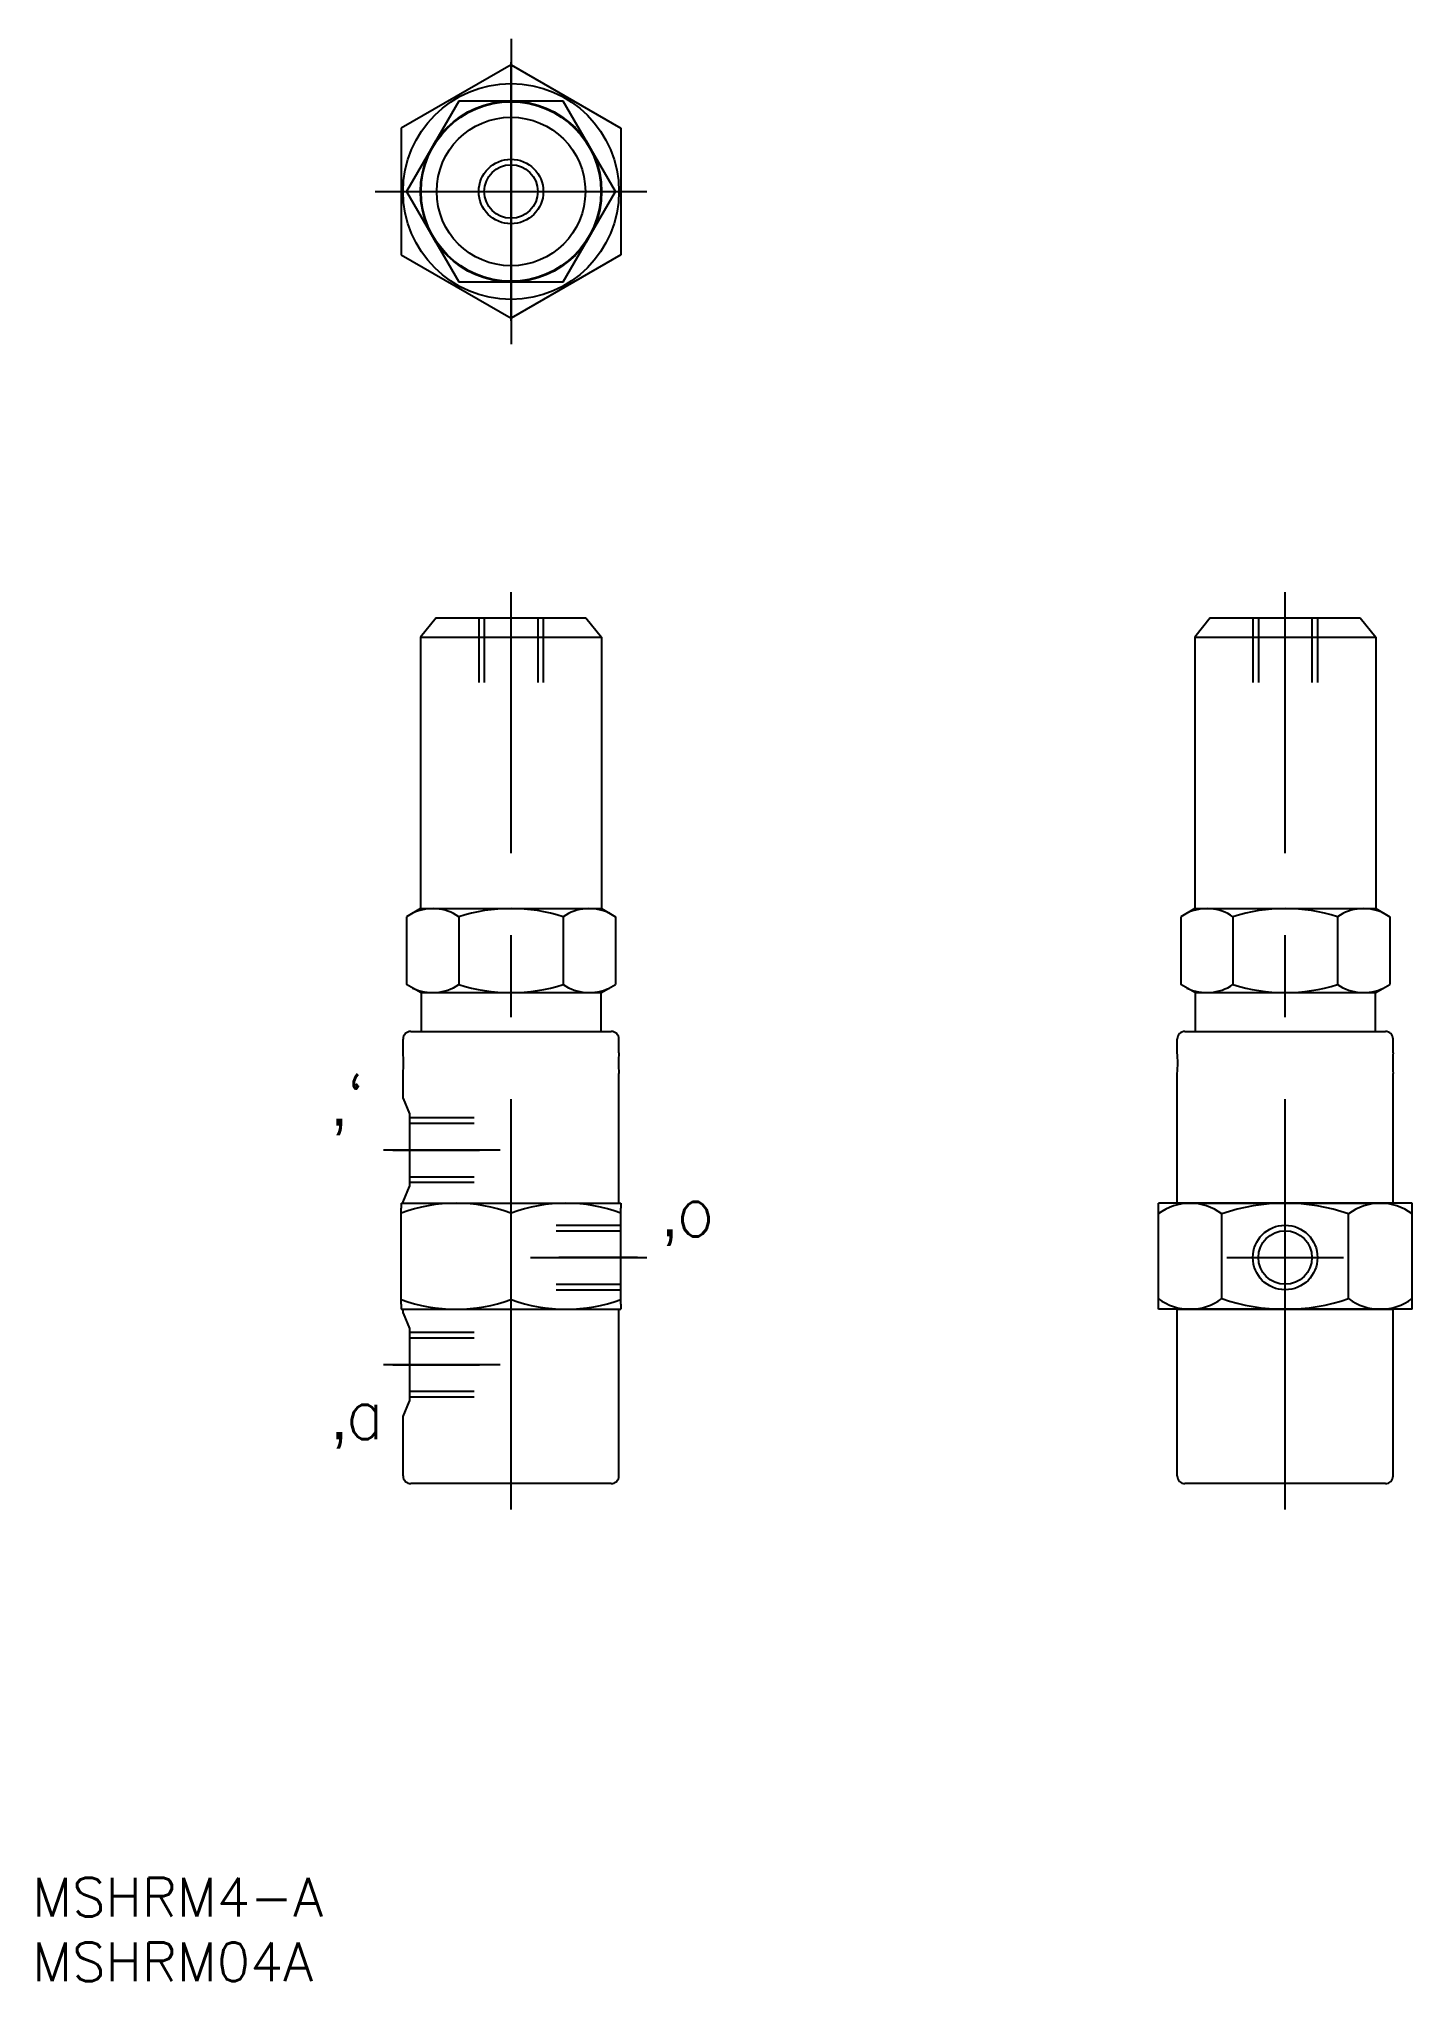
# Model space of a CAD drawing. Extents: x -37 to 70, y -106 to 45.
import ezdxf

# ---------------------------------------------------------------- set-up
doc = ezdxf.new("R2010")
doc.units = 0
doc.linetypes.add('CENTER', pattern=[50.8, 31.75, -6.35, 6.35, -6.35])
doc.linetypes.add('DASHED', pattern=[19.05, 12.7, -6.35])
doc.layers.get('0').update_dxf_attribs({"linetype": 'CONTINUOUS'})
doc.layers.add('CENTER', color=1, linetype='CENTER')
doc.styles.get("Standard").update_dxf_attribs({"font": 'txt.shx', "height": 3, "bigfont": 'bigfont.shx'})

# ---------------------------------------------------------------- blocks, each defined once
blk = doc.blocks.new('*U3')
at = {"color": 7, "linetype": 'CONTINUOUS'}
blk.add_text('MSHRM4-A', height=3, dxfattribs=at).set_placement((-37.03, -100.5))
blk = doc.blocks.new('*U4')
at = {"color": 7, "linetype": 'CONTINUOUS'}
blk.add_text('MSHRM04A', height=3, dxfattribs=at).set_placement((-37.03, -105.5))
blk = doc.blocks.new('*U5')
at = {"color": 7, "linetype": 'CONTINUOUS', "width": 0.900315}
blk.add_text('‚`', height=4, dxfattribs=at).set_placement((-13.81, -39.3))
blk = doc.blocks.new('*U6')
at = {"color": 7, "linetype": 'CONTINUOUS', "width": 0.900315}
blk.add_text('‚a', height=4, dxfattribs=at).set_placement((-13.81, -63.56))
blk = doc.blocks.new('*U7')
at = {"color": 7, "linetype": 'CONTINUOUS', "width": 0.900315}
blk.add_text('‚o', height=4, dxfattribs=at).set_placement((11.75, -47.87))

msp = doc.modelspace()

# ---------------------------------------------------------------- linework, layer by layer
at = {"color": 7, "linetype": 'CONTINUOUS'}
for p, q in [((0, 42.81), (-8.5, 37.91)), ((0, 42.81), (8.5, 37.91)), ((-4.04, 40), (-8.08, 33)), ((4.04, 40), (-4.04, 40)), ((8.08, 33), (4.04, 40)), ((-8.5, 37.91), (-8.5, 28.09)), ((8.5, 37.91), (8.5, 28.09)), ((-8.08, 33), (-4.04, 26)), ((4.04, 26), (8.08, 33)), ((-8.5, 28.09), (0, 23.19)), ((8.5, 28.09), (0, 23.19)), ((-4.04, 26), (4.04, 26)), ((-5.8, 0), (-7, -1.5)), ((-5.8, 0), (5.8, 0)), ((54.08, 0), (52.88, -1.5)), ((54.08, 0), (65.68, 0)), ((-7, -1.5), (-7, -22.5)), ((-7, -1.5), (7, -1.5)), ((5.8, 0), (7, -1.5)), ((7, -1.5), (7, -22.5)), ((52.88, -1.5), (52.88, -22.5)), ((52.88, -1.5), (66.88, -1.5)), ((65.68, 0), (66.88, -1.5)), ((66.88, -1.5), (66.88, -22.5)), ((-7, -22.5), (-8.08, -23.13)), ((-7, -22.5), (7, -22.5)), ((7, -22.5), (8.08, -23.13)), ((52.88, -22.5), (51.8, -23.13)), ((52.88, -22.5), (66.88, -22.5)), ((66.88, -22.5), (67.97, -23.13)), ((-8.08, -23.13), (-8.08, -28.37)), ((-4.04, -23.13), (-4.04, -28.37)), ((4.04, -23.13), (4.04, -28.37)), ((8.08, -23.13), (8.08, -28.37)), ((51.8, -23.13), (51.8, -28.37)), ((55.84, -23.13), (55.84, -28.37)), ((63.93, -23.13), (63.93, -28.37)), ((67.97, -23.13), (67.97, -28.37)), ((-7, -29), (-8.08, -28.37)), ((7, -29), (8.08, -28.37)), ((52.88, -29), (51.8, -28.37)), ((66.88, -29), (67.97, -28.37)), ((-7, -29), (7, -29)), ((-6.95, -29), (-6.95, -32)), ((6.95, -29), (6.95, -32)), ((52.88, -29), (66.88, -29)), ((52.93, -29), (52.93, -32)), ((66.83, -29), (66.83, -32)), ((-8.35, -33.65), (-8.35, -32.6)), ((-7.75, -32), (7.75, -32)), ((-7, -32), (7, -32)), ((-3.5, -32), (3.5, -32)), ((8.35, -33.65), (8.35, -32.6)), ((51.53, -33.65), (51.53, -32.6)), ((52.13, -32), (67.63, -32)), ((52.88, -32), (66.88, -32)), ((56.38, -32), (63.38, -32)), ((68.23, -33.65), (68.23, -32.6)), ((-8.35, -37.2), (-8.35, -35.25)), ((8.35, -45.3), (8.35, -35.25)), ((51.53, -45.3), (51.53, -35.25)), ((68.23, -45.3), (68.23, -35.25)), ((-8.34, -37.2), (-8.35, -37.2)), ((-8.34, -37.2), (-7.84, -38.39)), ((-7.85, -38.39), (-7.85, -44.01)), ((-8.34, -45.2), (-7.84, -44.01)), ((-8.5, -45.3), (-8.5, -45.69)), ((-8.5, -45.3), (8.5, -45.3)), ((-8.5, -53.11), (-8.5, -45.69)), ((-8.35, -45.3), (-8.35, -45.2)), ((-8.35, -45.2), (-8.34, -45.2)), ((0, -53.11), (0, -45.69)), ((8.5, -45.3), (8.5, -45.69)), ((8.5, -53.11), (8.5, -45.69)), ((50.07, -53.5), (50.07, -45.3)), ((69.7, -45.3), (50.07, -45.3)), ((51.53, -45.3), (68.23, -45.3)), ((54.98, -52.68), (54.98, -46.12)), ((64.79, -52.68), (64.79, -46.12)), ((69.7, -53.5), (69.7, -45.3)), ((-8.5, -53.11), (-8.5, -53.5)), ((-8.5, -53.5), (8.5, -53.5)), ((-8.35, -53.8), (-8.35, -53.5)), ((-8.34, -53.8), (-8.35, -53.8)), ((-8.34, -53.8), (-7.84, -54.99)), ((8.35, -66.4), (8.35, -53.5)), ((8.5, -53.11), (8.5, -53.5)), ((69.7, -53.5), (50.07, -53.5)), ((51.53, -53.5), (68.23, -53.5)), ((51.53, -66.4), (51.53, -53.5)), ((68.23, -66.4), (68.23, -53.5)), ((-7.85, -54.99), (-7.85, -60.61)), ((-7.84, -54.99), (-7.85, -54.99)), ((-8.34, -61.8), (-7.84, -60.61)), ((-7.84, -60.61), (-7.85, -60.61)), ((-8.35, -66.4), (-8.35, -61.8)), ((-8.34, -61.8), (-8.35, -61.8)), ((7.75, -67), (-7.75, -67)), ((67.63, -67), (52.13, -67))]:
    msp.add_line(p, q, dxfattribs=at)
at = {"color": 3, "linetype": 'DASHED'}
for p, q in [((-2.5, 0), (-2.5, -5)), ((-2.07, 0), (-2.07, -5)), ((2.07, 0), (2.07, -5)), ((2.5, 0), (2.5, -5)), ((57.38, 0), (57.38, -5)), ((57.82, 0), (57.82, -5)), ((61.95, 0), (61.95, -5)), ((62.38, 0), (62.38, -5)), ((-2.85, -38.7), (-7.85, -38.7)), ((-2.85, -39.13), (-7.85, -39.13)), ((-2.85, -43.27), (-7.85, -43.27)), ((-2.85, -43.7), (-7.85, -43.7)), ((3.5, -47), (8.5, -47)), ((3.5, -47.43), (8.5, -47.43)), ((3.5, -51.57), (8.5, -51.57)), ((3.5, -52), (8.5, -52)), ((-2.85, -55.3), (-7.85, -55.3)), ((-2.85, -55.73), (-7.85, -55.73)), ((-2.85, -59.87), (-7.85, -59.87)), ((-2.85, -60.3), (-7.85, -60.3))]:
    msp.add_line(p, q, dxfattribs=at)
at = {"color": 7, "linetype": 'CONTINUOUS'}
for centre, radius in [((0, 33), 8.35), ((0, 33), 7), ((0, 33), 6.95), ((0, 33), 5.75), ((0, 33), 2.07), ((59.88, -49.5), 2.07)]:
    msp.add_circle(centre, radius, dxfattribs=at)
at = {"color": 3, "linetype": 'CONTINUOUS'}
for centre in [(0, 33), (59.88, -49.5)]:
    msp.add_circle(centre, 2.5, dxfattribs=at)
at = {"color": 7, "linetype": 'CONTINUOUS'}
for centre, radius, start, end in [((-6.06, -26.08), 3.58, 55.6158, 115.6158), ((0, -35.87), 13.37, 72.412, 107.588), ((6.06, -26.08), 3.58, 64.3842, 124.3842), ((53.82, -26.08), 3.58, 55.6158, 115.6158), ((59.88, -35.87), 13.37, 72.412, 107.588), ((65.95, -26.08), 3.58, 64.3842, 124.3842), ((-6.06, -25.42), 3.58, 244.3842, 304.3842), ((0, -15.63), 13.37, 252.412, 287.588), ((6.06, -25.42), 3.58, 235.6158, 295.6158), ((53.82, -25.42), 3.58, 244.3842, 304.3842), ((59.88, -15.63), 13.37, 252.412, 287.588), ((65.95, -25.42), 3.58, 235.6158, 295.6158), ((-7.75, -32.6), 0.6, 90, 180), ((7.75, -32.6), 0.6, 0, 90), ((52.13, -32.6), 0.6, 90, 180), ((67.63, -32.6), 0.6, 0, 90), ((-17.81, -34.45), 9.5, 355.1684, 4.8316), ((17.81, -34.45), 9.5, 175.1684, 184.8316), ((42.07, -34.45), 9.5, 355.1684, 4.8316), ((77.7, -34.45), 9.5, 175.1684, 184.8316), ((-4.25, -57.59), 12.29, 69.7742, 110.2258), ((4.25, -57.59), 12.29, 69.7742, 110.2258), ((52.52, -49.38), 4.08, 53.0676, 126.9324), ((59.88, -60.41), 15.11, 71.0416, 108.9584), ((67.24, -49.38), 4.08, 53.0676, 126.9324), ((-4.25, -41.21), 12.29, 249.7742, 290.2258), ((4.25, -41.21), 12.29, 249.7742, 290.2258), ((52.52, -49.42), 4.08, 233.0676, 306.9324), ((59.88, -38.39), 15.11, 251.0416, 288.9584), ((67.24, -49.42), 4.08, 233.0676, 306.9324), ((-7.75, -66.4), 0.6, 180, 270), ((7.75, -66.4), 0.6, 270, 0), ((52.13, -66.4), 0.6, 180, 270), ((67.63, -66.4), 0.6, 270, 0)]:
    msp.add_arc(centre, radius, start, end, dxfattribs=at)
at = {"layer": 'CENTER', "color": 1, "linetype": 'CENTER'}
for p, q in [((0, 44.81), (0, 21.19)), ((0, 23), (0, 43)), ((-10.5, 33), (10.5, 33)), ((-8.5, 33), (8.5, 33)), ((0, -69), (0, 2)), ((59.88, -69), (59.88, 2)), ((-0.85, -41.2), (-9.85, -41.2)), ((-9.14, -41.2), (-3.04, -41.2)), ((-8.94, -41.2), (-2.44, -41.2)), ((1.5, -49.5), (10.5, -49.5)), ((9.79, -49.5), (3.69, -49.5)), ((9.79, -49.5), (3.69, -49.5)), ((55.38, -49.5), (64.38, -49.5)), ((57.38, -49.5), (62.38, -49.5)), ((-0.85, -57.8), (-9.85, -57.8)), ((-9.14, -57.8), (-3.04, -57.8)), ((-8.94, -57.8), (-2.44, -57.8))]:
    msp.add_line(p, q, dxfattribs=at)

# ---------------------------------------------------------------- block references
at = {"color": 7, "linetype": 'CONTINUOUS'}
for name in ['*U5', '*U7', '*U6', '*U3', '*U4']:
    msp.add_blockref(name, (0, 0), dxfattribs=at)

doc.saveas('drawing.dxf')
